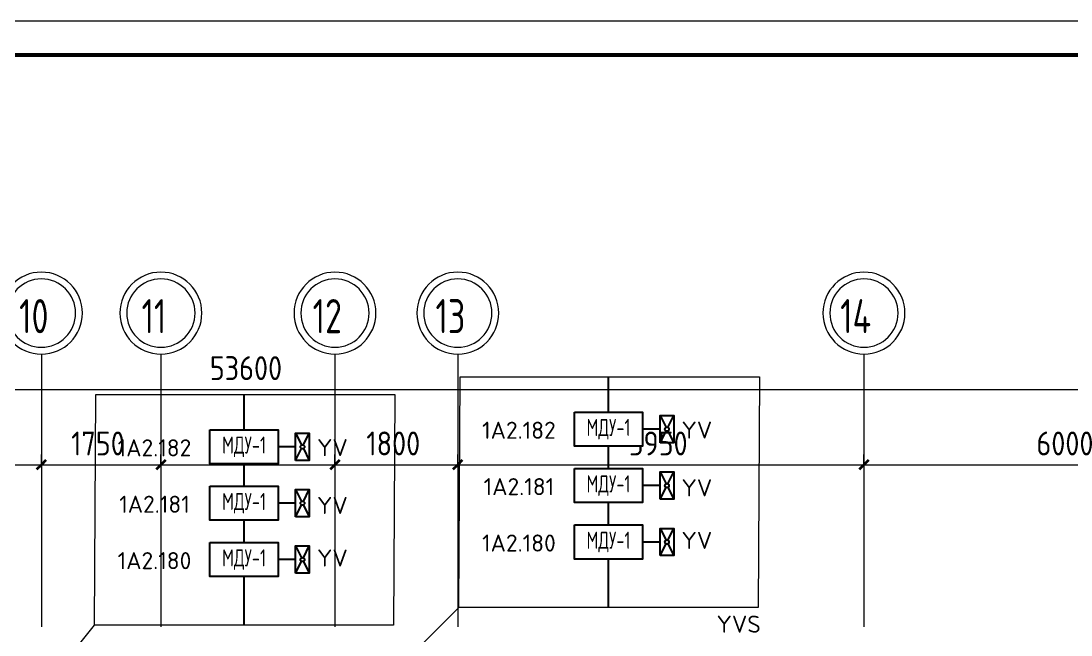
# Model space of a CAD drawing. Header units: millimetres. Extents: x -1073752 to 1436911, y -1379358 to 94781.
# Drawn here: x -1027053 to -1011670, y -1082756 to -1073756 of the extents above; entities that cross this region are included whole.
import ezdxf
from ezdxf.enums import TextEntityAlignment as Align

# ---------------------------------------------------------------- set-up
doc = ezdxf.new("R2010")
doc.units = ezdxf.units.MM
doc.set_wipeout_variables(frame=1)
doc.linetypes.add('ADSK_Линия сетки', pattern=[25, 20, -2.5, 0, -2.5])
for name, color, linetype, lineweight in [('RC-Дымоудаление', 1, 'Continuous', 30), ('лс', 5, 'Continuous', 30), ('Оси', 252, 'Continuous', 9), ('ОФ_рамка', 8, 'Continuous', 60), ('Размеры', 250, 'Continuous', 9)]:
    doc.layers.add(name, color=color, linetype=linetype, lineweight=lineweight)
doc.layers.add('RC-Позиционные_обозначения', color=7, linetype='Continuous')
doc.layers.add('RC-Таблицы', color=7, linetype='Continuous')
doc.styles.add('GOST Common', font='', dxfattribs={"width": 0.9, "height": 500})
doc.styles.add('GOST Common_1', font='', dxfattribs={"width": 0.9, "height": 350})
doc.styles.add('ISOCPEUR', font='isocpeur.ttf', dxfattribs={"height": 250})
doc.styles.add('RubezhCAD', font='isocpeur.ttf')
doc.styles.get("Standard").update_dxf_attribs({"font": 'arial.ttf'})
doc.styles.get('GOST Common').set_extended_font_data('GOST 2.304 type A')
doc.styles.get('GOST Common_1').set_extended_font_data('GOST Common')

# ---------------------------------------------------------------- blocks, each defined once
blk = doc.blocks.new('3 этаж')
at = {"layer": 'Оси', "color": 251, "linetype": 'ADSK_Линия сетки', "ltscale": 200, "true_color": 0x636466}
for p, q in [((274896, 34587), (274896, -31390)), ((276646, 34587), (276646, -31390)), ((279196, 34587), (279196, -31390)), ((280996, 34587), (280996, -31390)), ((286946, 34587), (286946, -30120))]:
    blk.add_line(p, q, dxfattribs=at)
at = {"layer": 'Оси', "color": 251, "lineweight": 20, "true_color": 0x636466}
for centre, radius, start, end in [((274896, 35187), 600, 0, 180), ((276646, 35187), 600, 0, 180), ((279196, 35187), 600, 0, 180), ((280996, 35187), 600, 0, 180), ((286946, 35187), 600, 0, 180), ((274896, 35187), 500, 0, 180), ((276646, 35187), 500, 0, 180), ((279196, 35187), 500, 0, 180), ((280996, 35187), 500, 0, 180), ((286946, 35187), 500, 0, 180), ((274896, 35187), 600, 180, 0), ((274896, 35187), 500, 180, 0), ((276646, 35187), 600, 180, 0), ((276646, 35187), 500, 180, 0), ((279196, 35187), 600, 180, 0), ((279196, 35187), 500, 180, 0), ((280996, 35187), 600, 180, 0), ((280996, 35187), 500, 180, 0), ((286946, 35187), 600, 180, 0), ((286946, 35187), 500, 180, 0)]:
    blk.add_arc(centre, radius, start, end, dxfattribs=at)
at = {"layer": 'Размеры', "color": 251, "lineweight": 20, "true_color": 0x636466}
for p, q in [((250996, 34068), (304896, 34068)), ((274896, 32964), (274896, 33114)), ((274896, 32964), (274896, 33114)), ((276646, 32964), (276646, 33114)), ((276646, 32964), (276646, 33114)), ((279196, 32964), (279196, 33114)), ((279196, 32964), (279196, 33114)), ((280996, 32964), (280996, 33114)), ((280996, 32964), (280996, 33114)), ((286946, 32964), (286946, 33114)), ((286946, 32964), (286946, 33114)), ((250996, 32964), (274896, 32964)), ((274896, 32964), (274896, 32914)), ((274896, 32964), (276646, 32964)), ((274896, 32964), (274896, 32914)), ((276646, 32964), (276646, 32914)), ((276646, 32964), (279196, 32964)), ((276646, 32964), (276646, 32914)), ((279196, 32964), (279196, 32914)), ((279196, 32964), (280996, 32964)), ((279196, 32964), (279196, 32914)), ((280996, 32964), (280996, 32914)), ((280996, 32964), (286946, 32964)), ((280996, 32964), (280996, 32914)), ((286946, 32964), (286946, 32914)), ((286946, 32964), (292946, 32964)), ((286946, 32964), (286946, 32914))]:
    blk.add_line(p, q, dxfattribs=at)
at = {"layer": 'Размеры', "color": 251, "lineweight": 40, "true_color": 0x636466}
for p, q in [((274896, 32964), (274825, 32893)), ((274896, 32964), (274825, 32893)), ((274896, 32964), (274966, 33034)), ((274896, 32964), (274966, 33034)), ((276646, 32964), (276575, 32893)), ((276646, 32964), (276575, 32893)), ((276646, 32964), (276716, 33034)), ((276646, 32964), (276716, 33034)), ((279196, 32964), (279125, 32893)), ((279196, 32964), (279125, 32893)), ((279196, 32964), (279266, 33034)), ((279196, 32964), (279266, 33034)), ((280996, 32964), (280925, 32893)), ((280996, 32964), (280925, 32893)), ((280996, 32964), (281066, 33034)), ((280996, 32964), (281066, 33034)), ((286946, 32964), (286875, 32893)), ((286946, 32964), (286875, 32893)), ((286946, 32964), (287016, 33034)), ((286946, 32964), (287016, 33034))]:
    blk.add_line(p, q, dxfattribs=at)
at = {"layer": 'Оси', "color": 251, "true_color": 0x636466, "style": 'GOST Common', "width": 0.9}
for s, p in [('10', (274569, 34892)), ('11', (276363, 34892)), ('12', (278869, 34892)), ('13', (280669, 34892)), ('14', (286598, 34892))]:
    blk.add_text(s, height=500, dxfattribs=at).set_placement(p)
at = {"layer": 'Размеры', "color": 251, "true_color": 0x636466, "style": 'GOST Common_1', "width": 0.9}
for s, p in [('53600', (277362, 34205)), ('1750', (275331, 33101)), ('2550', (277448, 33101)), ('1800', (279656, 33101)), ('5950', (283498, 33101)), ('6000', (289473, 33101))]:
    blk.add_text(s, height=350, dxfattribs=at).set_placement(p)
blk = doc.blocks.new('А0')
at = {"layer": 'ОФ_рамка', "color": 0, "linetype": 'Continuous', "lineweight": 5, "ltscale": 100}
blk.add_lwpolyline([(341068, -309617), (222168, -309617)], dxfattribs=at)
at = {"layer": 'ОФ_рамка', "color": 0, "linetype": 'Continuous', "ltscale": 100}
blk.add_lwpolyline([(340568, -310117), (224168, -310117)], dxfattribs=at)
blk = doc.blocks.new('A$C122646C6')
at = {"color": 1, "lineweight": 30}
for points in [[(0, 200), (400, 200), (400, 0), (0, 0), (0, 200)], [(0, 200), (173, 113)], [(400, 200), (227, 113)], [(173, 87), (0, 0)], [(227, 87), (400, 0)]]:
    blk.add_lwpolyline(points, dxfattribs=at)
blk.add_circle((200, 100), 30, dxfattribs=at)
blk = doc.blocks.new('RC-UGO-MDU-01')
at = {"layer": 'RC-Дымоудаление'}
blk.add_point((0, 0), dxfattribs=at)
blk.add_wipeout([(5, 2.5), (5, -2.5), (-5, -2.5), (-5, 2.5)]).dxf.layer = 'RC-Дымоудаление'
blk.add_wipeout([(-5, -2.5), (-5, 2.5), (5, 2.5), (5, -2.5)]).dxf.layer = 'RC-Дымоудаление'
blk.add_lwpolyline([(-5, 2.5), (5, 2.5), (5, -2.5), (-5, -2.5), (-5, 2.5)], close=True, dxfattribs=at)
at = {"layer": 'RC-Дымоудаление', "ltscale": 100, "style": 'ISOCPEUR', "width": 0.7}
blk.add_text('МДУ-1', height=2.5, dxfattribs=at).set_placement((0, 0), align=Align.MIDDLE)
at = {"layer": 'RC-Дымоудаление'}
blk.add_attdef('PSTN', text='', height=2.5, dxfattribs=at).set_placement((5.82, 2.37), align=Align.BOTTOM_CENTER)

msp = doc.modelspace()

# ---------------------------------------------------------------- linework, layer by layer
at = {"layer": 'лс', "color": 0, "lineweight": 20}
for p, q in [((-1020637, -1082352), (-1026194.5, -1087877.4)), ((-1028177.4, -1085357.6), (-1025976.2, -1082609.9))]:
    msp.add_line(p, q, dxfattribs=at)
for points in [[(-1020617.8, -1078973.7), (-1016236.2, -1078973.7), (-1016255.4, -1082352), (-1020637, -1082352)], [(-1025956.9, -1079231.6), (-1021575.3, -1079231.6), (-1021594.6, -1082609.9), (-1025976.2, -1082609.9)]]:
    msp.add_lwpolyline(points, close=True, dxfattribs=at)
at = {"layer": 'лс'}
for points in [[(-1018446.2, -1082352), (-1018446.2, -1078973.7)], [(-1023785.4, -1082609.9), (-1023785.4, -1079231.6)]]:
    msp.add_lwpolyline(points, dxfattribs=at)
at = {"layer": 'лс', "color": 11}
for points in [[(-1017690.1, -1079739.2), (-1017946.4, -1079739.2)], [(-1023029.2, -1079997.1), (-1023285.6, -1079997.1)], [(-1017690.1, -1080565.8), (-1017946.4, -1080565.8)], [(-1023029.2, -1080823.7), (-1023285.6, -1080823.7)], [(-1017690.1, -1081392.4), (-1017946.4, -1081392.4)], [(-1023029.2, -1081650.3), (-1023285.6, -1081650.3)]]:
    msp.add_lwpolyline(points, dxfattribs=at)

# ---------------------------------------------------------------- block references
msp.add_blockref('3 этаж', (-1301649.5, -1113224.3))
at = {"rotation": 90}
for p in [(-1017490.1, -1079939.2), (-1022829.2, -1080197.1), (-1017490.1, -1080765.8), (-1022829.2, -1081023.7), (-1017490.1, -1081592.4), (-1022829.2, -1081850.3)]:
    msp.add_blockref('A$C122646C6', p, dxfattribs=at)
at = {"layer": 'ОФ_рамка', "color": 0, "lineweight": -2}
msp.add_blockref('А0', (-1293479.5, -764139.5), dxfattribs=at)

# ---------------------------------------------------------------- texts
at = {"layer": 'RC-Таблицы', "linetype": 'Continuous', "lineweight": 40, "char_height": 250, "width": 2400, "attachment_point": 5, "style": 'RubezhCAD'}
for s, insert in [('YV', (-1017151.6, -1079751.4)), ('YV', (-1022490.7, -1080009.3)), ('YV', (-1017151.6, -1080598.4)), ('YV', (-1022490.7, -1080856.2)), ('YV', (-1017151.6, -1081369)), ('YV', (-1022490.7, -1081626.9)), ('YVS', (-1016539.2, -1082596.6))]:
    msp.add_mtext(s, dxfattribs=dict(at, insert=insert))

# ---------------------------------------------------------------- next in the draw order: block references
at = {"layer": 'RC-Дымоудаление', "color": 4, "linetype": 'Continuous', "lineweight": 40, "ltscale": 15}
ref = msp.add_blockref('RC-UGO-MDU-01', (-1018446.2, -1079739.2), dxfattribs=dict(at, xscale=100, yscale=100, zscale=100))
ref.add_attrib('PSTN', '1А2.182', dxfattribs={"layer": 'RC-Позиционные_обозначения', "height": 250, "style": 'RubezhCAD'}).set_placement((-1019758.5, -1079954.5), align=Align.BOTTOM_CENTER)
ref = msp.add_blockref('RC-UGO-MDU-01', (-1023785.4, -1079997.1), dxfattribs=dict(at, xscale=100, yscale=100, zscale=100))
ref.add_attrib('PSTN', '1А2.182', dxfattribs={"layer": 'RC-Позиционные_обозначения', "height": 250, "style": 'RubezhCAD'}).set_placement((-1025097.6, -1080212.4), align=Align.BOTTOM_CENTER)
ref = msp.add_blockref('RC-UGO-MDU-01', (-1018446.2, -1080565.8), dxfattribs=dict(at, xscale=100, yscale=100, zscale=100))
ref.add_attrib('PSTN', '1А2.181', dxfattribs={"layer": 'RC-Позиционные_обозначения', "height": 250, "style": 'RubezhCAD'}).set_placement((-1019758.5, -1080781.1), align=Align.BOTTOM_CENTER)
ref = msp.add_blockref('RC-UGO-MDU-01', (-1023785.4, -1080823.7), dxfattribs=dict(at, xscale=100, yscale=100, zscale=100))
ref.add_attrib('PSTN', '1А2.181', dxfattribs={"layer": 'RC-Позиционные_обозначения', "height": 250, "style": 'RubezhCAD'}).set_placement((-1025097.6, -1081039), align=Align.BOTTOM_CENTER)
ref = msp.add_blockref('RC-UGO-MDU-01', (-1018446.2, -1081392.4), dxfattribs=dict(at, xscale=100, yscale=100, zscale=100))
ref.add_attrib('PSTN', '1А2.180', dxfattribs={"layer": 'RC-Позиционные_обозначения', "height": 250, "style": 'RubezhCAD'}).set_placement((-1019758.5, -1081607.7), align=Align.BOTTOM_CENTER)
ref = msp.add_blockref('RC-UGO-MDU-01', (-1023785.4, -1081650.3), dxfattribs=dict(at, xscale=100, yscale=100, zscale=100))
ref.add_attrib('PSTN', '1А2.180', dxfattribs={"layer": 'RC-Позиционные_обозначения', "height": 250, "style": 'RubezhCAD'}).set_placement((-1025097.6, -1081865.6), align=Align.BOTTOM_CENTER)

doc.saveas('drawing.dxf')
